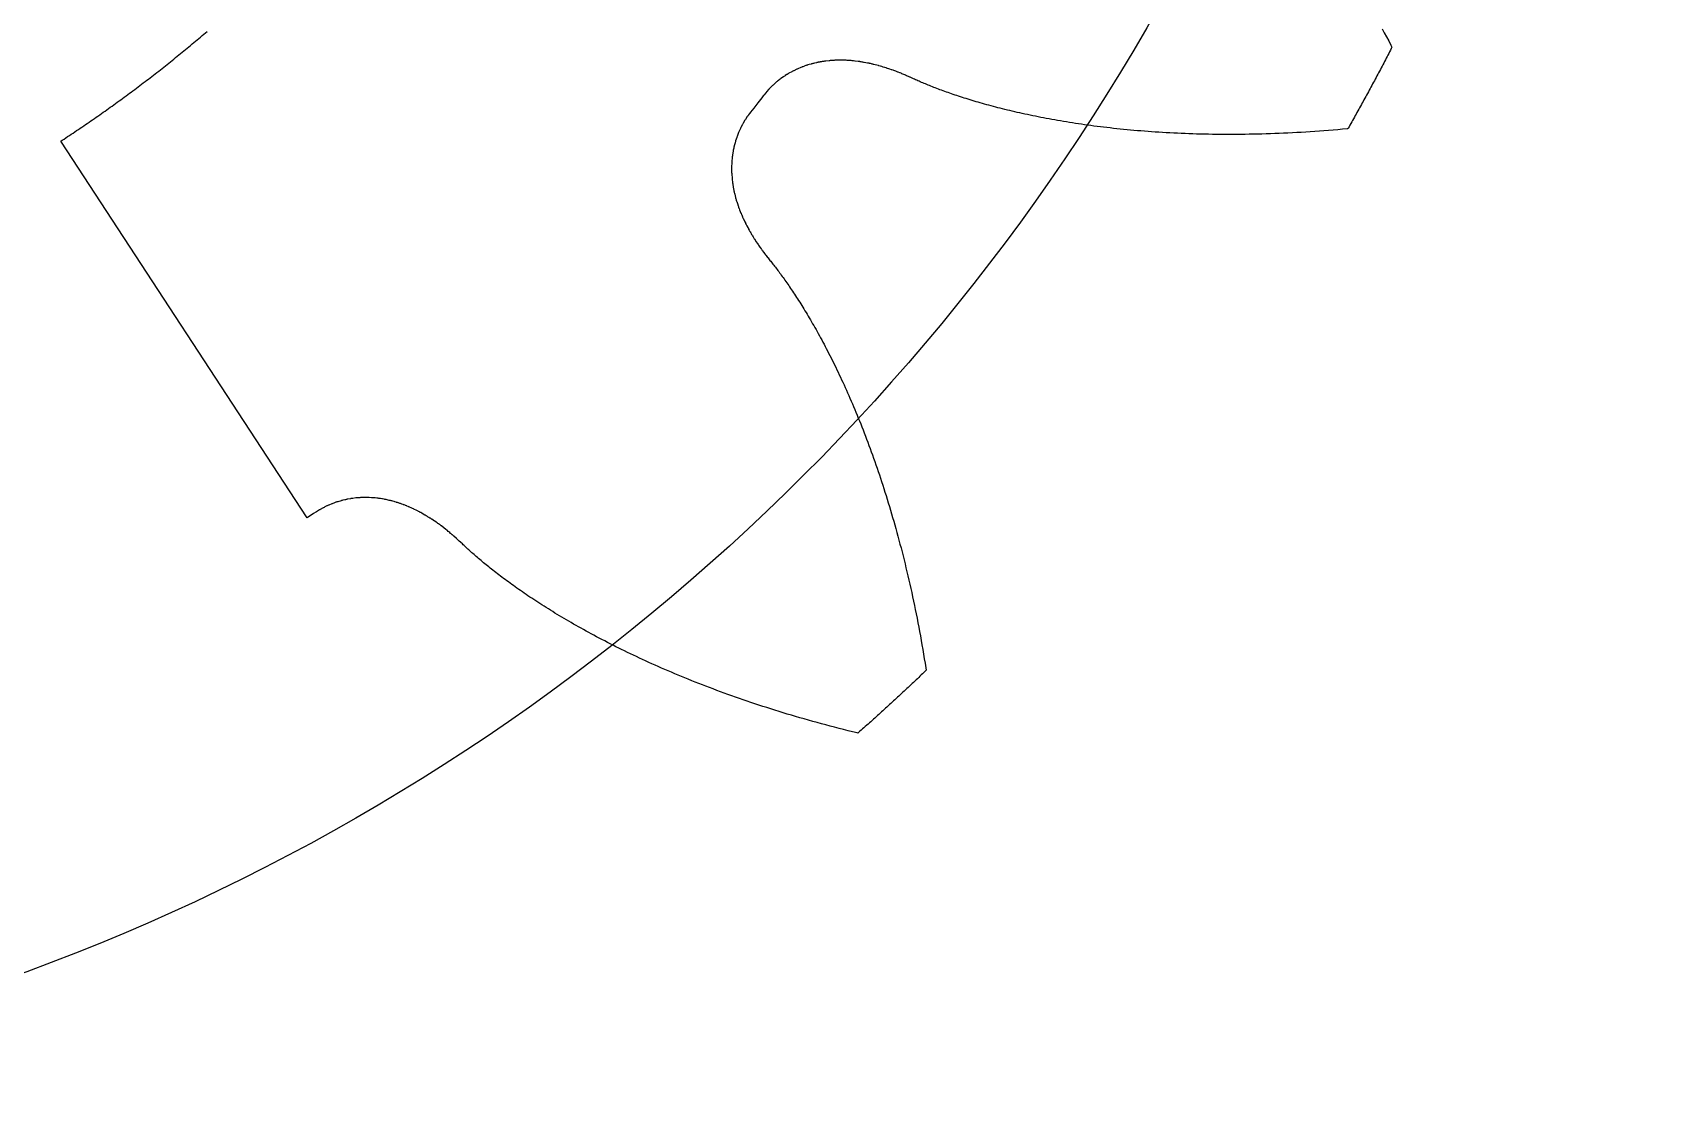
# Model space of a CAD drawing. Extents: x -28.5 to 28.5, y -14.2 to 14.2.
# Drawn here: x -9.31 to 1.53, y -14.25 to -7.12 of the extents above; entities that cross this region are included whole.
import ezdxf

# ---------------------------------------------------------------- set-up
doc = ezdxf.new("R2010")
doc.units = 0

msp = doc.modelspace()

# ---------------------------------------------------------------- linework, layer by layer
at = {"layer": 'GEAR_A'}
msp.add_lwpolyline([(-0.32008, -7.0992), (-0.30533, -7.12628), (-0.29059, -7.15355), (-0.27587, -7.181), (-0.26118, -7.20865), (-0.25376, -7.22273), (-0.25857, -7.23203), (-0.26412, -7.24276), (-0.26968, -7.25348), (-0.27524, -7.26421), (-0.28082, -7.27492), (-0.2864, -7.28563), (-0.292, -7.29634), (-0.2976, -7.30705), (-0.3032, -7.31774), (-0.30882, -7.32844), (-0.31445, -7.33913), (-0.32008, -7.34982), (-0.32572, -7.3605), (-0.33137, -7.37118), (-0.33703, -7.38185), (-0.34269, -7.39252), (-0.34837, -7.40318), (-0.35405, -7.41384), (-0.35974, -7.4245), (-0.36544, -7.43515), (-0.37115, -7.4458), (-0.37686, -7.45644), (-0.38258, -7.46708), (-0.38831, -7.47771), (-0.39405, -7.48834), (-0.3998, -7.49897), (-0.40556, -7.50959), (-0.41132, -7.5202), (-0.41709, -7.53082), (-0.42287, -7.54142), (-0.42866, -7.55203), (-0.43446, -7.56263), (-0.44026, -7.57322), (-0.44608, -7.58381), (-0.4519, -7.59439), (-0.45772, -7.60498), (-0.46356, -7.61555), (-0.46941, -7.62612), (-0.47526, -7.63669), (-0.48112, -7.64725), (-0.48699, -7.65781), (-0.49287, -7.66837), (-0.49875, -7.67892), (-0.50465, -7.68946), (-0.51055, -7.7), (-0.51646, -7.71054), (-0.52238, -7.72107), (-0.5283, -7.73159), (-0.53424, -7.74212), (-0.54018, -7.75263), (-0.54613, -7.76315), (-0.54816, -7.76673), (-0.55247, -7.76714), (-0.58371, -7.77001), (-0.6148, -7.77275), (-0.64574, -7.77537), (-0.67654, -7.77787), (-0.70718, -7.78025), (-0.73768, -7.78252), (-0.76803, -7.78466), (-0.79822, -7.78669), (-0.82827, -7.7886), (-0.85817, -7.7904), (-0.88792, -7.79208), (-0.91751, -7.79366), (-0.94695, -7.79512), (-0.97624, -7.79647), (-1.00538, -7.79771), (-1.03437, -7.79885), (-1.0632, -7.79988), (-1.09188, -7.8008), (-1.1204, -7.80162), (-1.14877, -7.80233), (-1.17698, -7.80294), (-1.20504, -7.80345), (-1.23294, -7.80386), (-1.26069, -7.80417), (-1.28828, -7.80439), (-1.31571, -7.8045), (-1.34299, -7.80452), (-1.37011, -7.80445), (-1.39707, -7.80428), (-1.42387, -7.80402), (-1.45051, -7.80367), (-1.477, -7.80322), (-1.50333, -7.80269), (-1.52949, -7.80207), (-1.5555, -7.80136), (-1.58135, -7.80057), (-1.60704, -7.79969), (-1.63256, -7.79873), (-1.65793, -7.79769), (-1.68313, -7.79656), (-1.70818, -7.79535), (-1.73306, -7.79407), (-1.75778, -7.7927), (-1.78234, -7.79126), (-1.80674, -7.78975), (-1.83097, -7.78815), (-1.85504, -7.78649), (-1.87895, -7.78475), (-1.90269, -7.78294), (-1.92628, -7.78106), (-1.94969, -7.77911), (-1.97295, -7.77709), (-1.99604, -7.77501), (-2.01897, -7.77286), (-2.04173, -7.77065), (-2.06433, -7.76837), (-2.08676, -7.76603), (-2.10903, -7.76362), (-2.13113, -7.76116), (-2.15307, -7.75864), (-2.17484, -7.75606), (-2.19645, -7.75342), (-2.21789, -7.75073), (-2.23917, -7.74798), (-2.26028, -7.74518), (-2.28123, -7.74233), (-2.30201, -7.73942), (-2.32262, -7.73647), (-2.34307, -7.73346), (-2.36335, -7.73041), (-2.38346, -7.72731), (-2.40341, -7.72417), (-2.42319, -7.72098), (-2.44281, -7.71775), (-2.46226, -7.71447), (-2.48154, -7.71115), (-2.50066, -7.7078), (-2.5196, -7.7044), (-2.53839, -7.70097), (-2.557, -7.6975), (-2.57545, -7.694), (-2.59373, -7.69046), (-2.61185, -7.68688), (-2.62979, -7.68328), (-2.64757, -7.67964), (-2.66519, -7.67598), (-2.68264, -7.67228), (-2.69992, -7.66856), (-2.71703, -7.66481), (-2.73398, -7.66103), (-2.75076, -7.65723), (-2.76737, -7.65341), (-2.78382, -7.64957), (-2.8001, -7.6457), (-2.81621, -7.64182), (-2.83216, -7.63791), (-2.84794, -7.63399), (-2.86355, -7.63005), (-2.879, -7.6261), (-2.89428, -7.62213), (-2.9094, -7.61815), (-2.92435, -7.61415), (-2.93913, -7.61015), (-2.95375, -7.60613), (-2.9682, -7.60211), (-2.98249, -7.59808), (-2.99661, -7.59404), (-3.01056, -7.59), (-3.02435, -7.58595), (-3.03798, -7.5819), (-3.05144, -7.57784), (-3.06473, -7.57379), (-3.07786, -7.56973), (-3.09083, -7.56568), (-3.10363, -7.56163), (-3.11627, -7.55758), (-3.12875, -7.55354), (-3.14106, -7.5495), (-3.1532, -7.54547), (-3.16519, -7.54145), (-3.17701, -7.53743), (-3.18867, -7.53343), (-3.20016, -7.52944), (-3.21149, -7.52545), (-3.22267, -7.52149), (-3.23367, -7.51753), (-3.24452, -7.51359), (-3.25521, -7.50967), (-3.26573, -7.50577), (-3.27609, -7.50188), (-3.28629, -7.49801), (-3.29634, -7.49417), (-3.30622, -7.49034), (-3.31594, -7.48654), (-3.3255, -7.48276), (-3.3349, -7.47901), (-3.34414, -7.47528), (-3.35323, -7.47158), (-3.36215, -7.46791), (-3.37092, -7.46427), (-3.37953, -7.46066), (-3.38798, -7.45708), (-3.39628, -7.45353), (-3.40442, -7.45002), (-3.4124, -7.44654), (-3.42022, -7.44309), (-3.42789, -7.43968), (-3.43541, -7.43631), (-3.44277, -7.43298), (-3.44997, -7.42969), (-3.46344, -7.42348), (-3.46569, -7.42251), (-3.47545, -7.41805), (-3.4809, -7.41572), (-3.48736, -7.41279), (-3.49603, -7.40912), (-3.49919, -7.40771), (-3.51965, -7.39913), (-3.52041, -7.39885), (-3.53141, -7.39429), (-3.53375, -7.39345), (-3.54306, -7.38962), (-3.54701, -7.38822), (-3.55462, -7.38512), (-3.56017, -7.38318), (-3.56608, -7.3808), (-3.57323, -7.37832), (-3.57744, -7.37664), (-3.5862, -7.37364), (-3.5887, -7.37265), (-3.59907, -7.36914), (-3.59985, -7.36883), (-3.6209, -7.36178), (-3.62264, -7.36129), (-3.63197, -7.3582), (-3.6355, -7.35722), (-3.64294, -7.35479), (-3.64827, -7.35333), (-3.6538, -7.35154), (-3.66093, -7.34962), (-3.66456, -7.34846), (-3.67349, -7.34609), (-3.67521, -7.34554), (-3.69668, -7.33991), (-3.69772, -7.3397), (-3.70724, -7.33723), (-3.71025, -7.33661), (-3.71769, -7.33472), (-3.72268, -7.33371), (-3.72802, -7.33236), (-3.735, -7.33097), (-3.73825, -7.33017), (-3.74721, -7.32842), (-3.74836, -7.32814), (-3.77016, -7.32395), (-3.77203, -7.32369), (-3.78017, -7.32216), (-3.7842, -7.3216), (-3.79007, -7.32052), (-3.79625, -7.31969), (-3.79985, -7.31904), (-3.80819, -7.31795), (-3.80951, -7.31771), (-3.83152, -7.31492), (-3.83345, -7.31477), (-3.84108, -7.31382), (-3.84532, -7.31351), (-3.85051, -7.31289), (-3.85707, -7.31243), (-3.85982, -7.31211), (-3.86871, -7.31152), (-3.86902, -7.31148), (-3.87308, -7.31122), (-3.88197, -7.31063), (-3.88265, -7.31062), (-3.89117, -7.31008), (-3.89431, -7.31004), (-3.90024, -7.30969), (-3.90585, -7.30963), (-3.90919, -7.30944), (-3.91727, -7.30939), (-3.91801, -7.30935), (-3.92776, -7.30931), (-3.93138, -7.30929), (-3.93166, -7.3093), (-3.94021, -7.30927), (-3.94309, -7.30941), (-3.94891, -7.30941), (-3.95439, -7.30968), (-3.95748, -7.30969), (-3.96556, -7.31012), (-3.96592, -7.31012), (-3.97062, -7.31039), (-3.97964, -7.31087), (-3.98033, -7.31094), (-3.98808, -7.31138), (-3.99149, -7.31174), (-3.99639, -7.31203), (-4.00252, -7.31271), (-4.00457, -7.31284), (-4.02663, -7.31533), (-4.02848, -7.31564), (-4.03467, -7.31636), (-4.03934, -7.31714), (-4.04258, -7.31753), (-4.05007, -7.31881), (-4.05035, -7.31885), (-4.05397, -7.31948), (-4.06445, -7.32127), (-4.06524, -7.32144), (-4.07222, -7.32266), (-4.07592, -7.32349), (-4.07984, -7.32419), (-4.08645, -7.32571), (-4.08734, -7.32587), (-4.09886, -7.32855), (-4.10148, -7.32915), (-4.10167, -7.32921), (-4.10895, -7.3309), (-4.11213, -7.33181), (-4.11629, -7.3328), (-4.12244, -7.33458), (-4.12349, -7.33483), (-4.13721, -7.33885), (-4.13761, -7.33897), (-4.13764, -7.33898), (-4.14479, -7.34107), (-4.14784, -7.34214), (-4.15183, -7.34332), (-4.1579, -7.34545), (-4.15874, -7.3457), (-4.16953, -7.34954), (-4.17277, -7.35068), (-4.17301, -7.35078), (-4.17965, -7.35314), (-4.18294, -7.35449), (-4.18639, -7.35573), (-4.19271, -7.35837), (-4.19298, -7.35846), (-4.19644, -7.35992), (-4.20688, -7.36426), (-4.20765, -7.36463), (-4.21344, -7.36706), (-4.21727, -7.3689), (-4.21987, -7.37), (-4.23984, -7.37967), (-4.24142, -7.38053), (-4.24609, -7.38281), (-4.2507, -7.38535), (-4.25219, -7.38608), (-4.2716, -7.39686), (-4.27417, -7.39846), (-4.27752, -7.40033), (-4.28308, -7.40382), (-4.28329, -7.40393), (-4.28592, -7.4056), (-4.29632, -7.41211), (-4.29709, -7.41265), (-4.30205, -7.41579), (-4.30576, -7.41839), (-4.30764, -7.41959), (-4.32575, -7.43241), (-4.3278, -7.43402), (-4.33114, -7.4364), (-4.33605, -7.44028), (-4.33639, -7.44052), (-4.34059, -7.44387), (-4.34855, -7.45017), (-4.34914, -7.45067), (-4.35375, -7.45435), (-4.35711, -7.4573), (-4.35879, -7.45865), (-4.3754, -7.47337), (-4.37737, -7.4753), (-4.38024, -7.47786), (-4.38487, -7.48242), (-4.38493, -7.48248), (-4.38575, -7.48329), (-4.39605, -7.49344), (-4.3968, -7.49425), (-4.40069, -7.49811), (-4.40397, -7.5017), (-4.40517, -7.50291), (-4.42008, -7.51935), (-4.42215, -7.52188), (-4.42435, -7.52432), (-4.43837, -7.54152), (-4.44062, -7.54443), (-4.44242, -7.54666), (-4.45304, -7.56046), (-4.47949, -7.59461), (-4.50606, -7.62867), (-4.52814, -7.65677), (-4.53166, -7.66149), (-4.53206, -7.66201), (-4.53442, -7.6652), (-4.54141, -7.67456), (-4.54191, -7.6753), (-4.54528, -7.67984), (-4.54787, -7.68373), (-4.54899, -7.68524), (-4.56124, -7.70375), (-4.56282, -7.70641), (-4.56473, -7.70931), (-4.57599, -7.72844), (-4.57668, -7.72974), (-4.57926, -7.73416), (-4.58167, -7.7388), (-4.58236, -7.74), (-4.59253, -7.75973), (-4.594, -7.76295), (-4.59541, -7.76571), (-4.60452, -7.78595), (-4.60517, -7.7876), (-4.60717, -7.79209), (-4.60915, -7.79718), (-4.60966, -7.79834), (-4.61762, -7.81905), (-4.61873, -7.82244), (-4.61987, -7.82544), (-4.62672, -7.84655), (-4.62713, -7.84806), (-4.62874, -7.85307), (-4.63007, -7.85805), (-4.6306, -7.8597), (-4.63625, -7.88116), (-4.63686, -7.88407), (-4.63787, -7.88792), (-4.63919, -7.89428), (-4.63932, -7.89479), (-4.64069, -7.90149), (-4.64238, -7.90965), (-4.64248, -7.91028), (-4.64376, -7.91653), (-4.64438, -7.92058), (-4.64497, -7.92352), (-4.64825, -7.94547), (-4.6484, -7.94699), (-4.64922, -7.95257), (-4.64969, -7.95746), (-4.65002, -7.95978), (-4.65206, -7.98188), (-4.65215, -7.98396), (-4.65261, -7.98919), (-4.65283, -7.99456), (-4.653, -7.99661), (-4.6538, -8.01879), (-4.65377, -8.02105), (-4.65394, -8.02631), (-4.65385, -8.03176), (-4.65391, -8.03392), (-4.65346, -8.05611), (-4.65331, -8.05814), (-4.65318, -8.06382), (-4.6528, -8.06893), (-4.65273, -8.07163), (-4.65103, -8.09376), (-4.65086, -8.09512), (-4.65033, -8.10165), (-4.64977, -8.10597), (-4.64946, -8.10964), (-4.64849, -8.1169), (-4.64842, -8.11772), (-4.64695, -8.12839), (-4.64652, -8.13164), (-4.64647, -8.13188), (-4.6454, -8.13971), (-4.64482, -8.14276), (-4.6441, -8.14787), (-4.64298, -8.15373), (-4.64264, -8.15612), (-4.63838, -8.1779), (-4.63806, -8.17923), (-4.63667, -8.18623), (-4.63567, -8.1902), (-4.63477, -8.19464), (-4.63309, -8.20125), (-4.6327, -8.20314), (-4.62715, -8.22463), (-4.62665, -8.22625), (-4.62483, -8.23319), (-4.62354, -8.23729), (-4.62233, -8.24183), (-4.62024, -8.2484), (-4.61965, -8.25056), (-4.61283, -8.27168), (-4.6124, -8.27282), (-4.6099, -8.28047), (-4.60859, -8.2839), (-4.60679, -8.28933), (-4.60458, -8.29505), (-4.6035, -8.29828), (-4.60038, -8.30628), (-4.60004, -8.3073), (-4.59189, -8.32795), (-4.59099, -8.32994), (-4.58817, -8.33702), (-4.5863, -8.34111), (-4.58427, -8.34616), (-4.58141, -8.35235), (-4.58018, -8.35538), (-4.57633, -8.36366), (-4.57591, -8.36467), (-4.56648, -8.38476), (-4.56555, -8.38651), (-4.56196, -8.39409), (-4.56001, -8.39774), (-4.55726, -8.40349), (-4.55426, -8.40904), (-4.55237, -8.41296), (-4.54832, -8.42039), (-4.5473, -8.42249), (-4.54218, -8.43181), (-4.54204, -8.4321), (-4.54001, -8.43576), (-4.53661, -8.44195), (-4.53633, -8.4424), (-4.53129, -8.45151), (-4.52995, -8.45367), (-4.52578, -8.46114), (-4.52337, -8.465), (-4.52008, -8.47084), (-4.51659, -8.47639), (-4.5142, -8.48059), (-4.50961, -8.48782), (-4.50813, -8.49041), (-4.50243, -8.49932), (-4.50187, -8.50029), (-4.48985, -8.51895), (-4.48896, -8.52018), (-4.48334, -8.52884), (-4.48137, -8.53157), (-4.47664, -8.5388), (-4.47357, -8.54301), (-4.46975, -8.54881), (-4.46558, -8.5545), (-4.46267, -8.55888), (-4.45739, -8.56604), (-4.4554, -8.569), (-4.44899, -8.57762), (-4.44795, -8.57917), (-4.4404, -8.58925), (-4.4403, -8.5894), (-4.43889, -8.59127), (-4.43464, -8.59693), (-4.43392, -8.59785), (-4.42694, -8.60711), (-4.42395, -8.61088), (-4.41903, -8.61734), (-4.41377, -8.62393), (-4.41094, -8.62762), (-4.40337, -8.63703), (-4.40266, -8.63795), (-4.39821, -8.64343), (-4.39328, -8.64956), (-4.38827, -8.65582), (-4.38319, -8.66222), (-4.37803, -8.66877), (-4.3728, -8.67546), (-4.36749, -8.68229), (-4.36211, -8.68926), (-4.35666, -8.69638), (-4.35114, -8.70364), (-4.34555, -8.71105), (-4.3399, -8.7186), (-4.33417, -8.72629), (-4.32838, -8.73414), (-4.32252, -8.74213), (-4.3166, -8.75027), (-4.31061, -8.75856), (-4.30456, -8.76699), (-4.29845, -8.77558), (-4.29228, -8.78431), (-4.28605, -8.7932), (-4.27976, -8.80223), (-4.27341, -8.81142), (-4.26701, -8.82076), (-4.26055, -8.83025), (-4.25403, -8.83989), (-4.24746, -8.84969), (-4.24084, -8.85964), (-4.23417, -8.86975), (-4.22744, -8.88001), (-4.22067, -8.89043), (-4.21384, -8.901), (-4.20697, -8.91173), (-4.20005, -8.92261), (-4.19309, -8.93365), (-4.18608, -8.94485), (-4.17902, -8.95621), (-4.17193, -8.96773), (-4.16479, -8.9794), (-4.15761, -8.99124), (-4.15039, -9.00323), (-4.14313, -9.01539), (-4.13583, -9.0277), (-4.1285, -9.04018), (-4.12113, -9.05282), (-4.11373, -9.06562), (-4.1063, -9.07858), (-4.09883, -9.0917), (-4.09133, -9.10499), (-4.0838, -9.11844), (-4.07624, -9.13206), (-4.06865, -9.14584), (-4.06103, -9.15978), (-4.05339, -9.17389), (-4.04572, -9.18816), (-4.03803, -9.2026), (-4.03032, -9.21721), (-4.02258, -9.23198), (-4.01482, -9.24692), (-4.00705, -9.26202), (-3.99925, -9.27729), (-3.99144, -9.29273), (-3.98361, -9.30834), (-3.97576, -9.32412), (-3.9679, -9.34006), (-3.96003, -9.35617), (-3.95214, -9.37246), (-3.94425, -9.38891), (-3.93634, -9.40553), (-3.92842, -9.42232), (-3.9205, -9.43928), (-3.91257, -9.45641), (-3.90463, -9.47371), (-3.89669, -9.49118), (-3.88875, -9.50883), (-3.8808, -9.52664), (-3.87285, -9.54463), (-3.8649, -9.56279), (-3.85695, -9.58112), (-3.84901, -9.59962), (-3.84106, -9.6183), (-3.83312, -9.63714), (-3.82519, -9.65616), (-3.81726, -9.67536), (-3.80934, -9.69472), (-3.80143, -9.71426), (-3.79353, -9.73398), (-3.78564, -9.75386), (-3.77776, -9.77393), (-3.76989, -9.79416), (-3.76204, -9.81457), (-3.75421, -9.83515), (-3.74639, -9.85591), (-3.73858, -9.87685), (-3.7308, -9.89795), (-3.72304, -9.91924), (-3.71529, -9.94069), (-3.70757, -9.96233), (-3.69987, -9.98413), (-3.6922, -10.00612), (-3.68455, -10.02828), (-3.67693, -10.05061), (-3.66934, -10.07312), (-3.66177, -10.09581), (-3.65424, -10.11867), (-3.64673, -10.1417), (-3.63926, -10.16492), (-3.63182, -10.1883), (-3.62442, -10.21187), (-3.61705, -10.23561), (-3.60972, -10.25953), (-3.60243, -10.28362), (-3.59517, -10.30789), (-3.58796, -10.33233), (-3.58079, -10.35695), (-3.57366, -10.38175), (-3.56657, -10.40672), (-3.55953, -10.43187), (-3.55253, -10.4572), (-3.54558, -10.4827), (-3.53868, -10.50838), (-3.53183, -10.53423), (-3.52503, -10.56026), (-3.51828, -10.58647), (-3.51159, -10.61285), (-3.50494, -10.6394), (-3.49836, -10.66614), (-3.49183, -10.69305), (-3.48535, -10.72013), (-3.47894, -10.74739), (-3.47258, -10.77483), (-3.46629, -10.80244), (-3.46006, -10.83023), (-3.45389, -10.85819), (-3.44778, -10.88632), (-3.44174, -10.91464), (-3.43577, -10.94312), (-3.42986, -10.97179), (-3.42403, -11.00062), (-3.41826, -11.02963), (-3.41256, -11.05882), (-3.40694, -11.08818), (-3.40139, -11.11771), (-3.39592, -11.14742), (-3.39052, -11.1773), (-3.3852, -11.20736), (-3.37995, -11.23758), (-3.37479, -11.26799), (-3.3697, -11.29856), (-3.3647, -11.32931), (-3.35978, -11.36023), (-3.35733, -11.37595), (-3.36352, -11.38187), (-3.37225, -11.39022), (-3.38099, -11.39856), (-3.38974, -11.40689), (-3.39849, -11.41522), (-3.40725, -11.42354), (-3.41601, -11.43185), (-3.42478, -11.44016), (-3.43356, -11.44846), (-3.44235, -11.45675), (-3.45114, -11.46503), (-3.45993, -11.47331), (-3.46874, -11.48159), (-3.47754, -11.48985), (-3.48636, -11.49811), (-3.49518, -11.50636), (-3.50401, -11.51461), (-3.51285, -11.52285), (-3.52169, -11.53108), (-3.53053, -11.5393), (-3.53939, -11.54752), (-3.54825, -11.55573), (-3.55711, -11.56394), (-3.56599, -11.57214), (-3.57487, -11.58033), (-3.58375, -11.58851), (-3.59264, -11.59669), (-3.60154, -11.60486), (-3.61044, -11.61302), (-3.61935, -11.62118), (-3.62827, -11.62933), (-3.63719, -11.63748), (-3.64612, -11.64561), (-3.65506, -11.65374), (-3.664, -11.66186), (-3.67295, -11.66998), (-3.6819, -11.67809), (-3.69086, -11.68619), (-3.69983, -11.69429), (-3.7088, -11.70238), (-3.71778, -11.71046), (-3.72676, -11.71853), (-3.73575, -11.7266), (-3.74475, -11.73466), (-3.75375, -11.74271), (-3.76276, -11.75076), (-3.77178, -11.7588), (-3.7808, -11.76683), (-3.78983, -11.77486), (-3.79886, -11.78288), (-3.8079, -11.79089), (-3.81242, -11.79489), (-3.81663, -11.79388), (-3.84711, -11.78645), (-3.8774, -11.77895), (-3.90752, -11.77138), (-3.93745, -11.76374), (-3.96721, -11.75604), (-3.99679, -11.74828), (-4.02619, -11.74046), (-4.05541, -11.73257), (-4.08445, -11.72462), (-4.11331, -11.71661), (-4.142, -11.70855), (-4.1705, -11.70043), (-4.19882, -11.69225), (-4.22696, -11.68402), (-4.25492, -11.67573), (-4.28271, -11.66739), (-4.31031, -11.65901), (-4.33773, -11.65057), (-4.36498, -11.64208), (-4.39204, -11.63354), (-4.41892, -11.62496), (-4.44563, -11.61633), (-4.47215, -11.60766), (-4.4985, -11.59895), (-4.52466, -11.59019), (-4.55064, -11.58139), (-4.57645, -11.57255), (-4.60207, -11.56368), (-4.62752, -11.55476), (-4.65278, -11.54581), (-4.67787, -11.53683), (-4.70278, -11.52781), (-4.72751, -11.51876), (-4.75205, -11.50968), (-4.77642, -11.50056), (-4.80061, -11.49142), (-4.82462, -11.48225), (-4.84845, -11.47305), (-4.87211, -11.46382), (-4.89558, -11.45458), (-4.91887, -11.4453), (-4.94199, -11.43601), (-4.96493, -11.42669), (-4.98769, -11.41735), (-5.01027, -11.408), (-5.03268, -11.39862), (-5.0549, -11.38923), (-5.07695, -11.37983), (-5.09882, -11.3704), (-5.12052, -11.36097), (-5.14203, -11.35152), (-5.16337, -11.34206), (-5.18453, -11.33259), (-5.20552, -11.32312), (-5.22633, -11.31363), (-5.24696, -11.30414), (-5.26742, -11.29464), (-5.2877, -11.28514), (-5.30781, -11.27563), (-5.32774, -11.26612), (-5.3475, -11.25661), (-5.36708, -11.2471), (-5.38648, -11.23759), (-5.40572, -11.22808), (-5.42477, -11.21858), (-5.44366, -11.20908), (-5.46237, -11.19959), (-5.48091, -11.1901), (-5.49927, -11.18062), (-5.51746, -11.17114), (-5.53548, -11.16168), (-5.55333, -11.15223), (-5.571, -11.14279), (-5.5885, -11.13337), (-5.60583, -11.12395), (-5.623, -11.11456), (-5.63999, -11.10517), (-5.65681, -11.09581), (-5.67345, -11.08647), (-5.68993, -11.07714), (-5.70625, -11.06783), (-5.72239, -11.05855), (-5.73836, -11.04929), (-5.75417, -11.04005), (-5.7698, -11.03084), (-5.78527, -11.02165), (-5.80057, -11.01249), (-5.81571, -11.00336), (-5.83068, -10.99426), (-5.84548, -10.98518), (-5.86012, -10.97614), (-5.87459, -10.96713), (-5.8889, -10.95816), (-5.90304, -10.94921), (-5.91702, -10.94031), (-5.93083, -10.93144), (-5.94448, -10.9226), (-5.95797, -10.91381), (-5.9713, -10.90505), (-5.98447, -10.89633), (-5.99747, -10.88766), (-6.01031, -10.87903), (-6.02299, -10.87044), (-6.03552, -10.8619), (-6.04788, -10.8534), (-6.06008, -10.84495), (-6.07213, -10.83654), (-6.08401, -10.82819), (-6.09574, -10.81988), (-6.10731, -10.81163), (-6.11873, -10.80342), (-6.12999, -10.79527), (-6.14109, -10.78717), (-6.15204, -10.77913), (-6.16283, -10.77114), (-6.17347, -10.76321), (-6.18396, -10.75533), (-6.19429, -10.74752), (-6.20447, -10.73976), (-6.2145, -10.73206), (-6.22438, -10.72443), (-6.2341, -10.71686), (-6.24368, -10.70935), (-6.2531, -10.7019), (-6.26238, -10.69452), (-6.27151, -10.68721), (-6.28049, -10.67996), (-6.28932, -10.67278), (-6.29801, -10.66567), (-6.30654, -10.65863), (-6.31494, -10.65166), (-6.32319, -10.64476), (-6.33129, -10.63794), (-6.33925, -10.63118), (-6.34707, -10.62451), (-6.35474, -10.6179), (-6.36227, -10.61138), (-6.36967, -10.60493), (-6.37692, -10.59856), (-6.38403, -10.59227), (-6.391, -10.58606), (-6.39783, -10.57993), (-6.40452, -10.57388), (-6.41108, -10.56791), (-6.4175, -10.56203), (-6.42378, -10.55623), (-6.42993, -10.55051), (-6.43594, -10.54489), (-6.44182, -10.53935), (-6.44756, -10.53389), (-6.45828, -10.52364), (-6.46009, -10.522), (-6.46788, -10.51461), (-6.47228, -10.51064), (-6.47744, -10.50577), (-6.48444, -10.49949), (-6.48697, -10.49712), (-6.50355, -10.48236), (-6.50417, -10.48186), (-6.51309, -10.47397), (-6.51504, -10.47241), (-6.5226, -10.46577), (-6.52588, -10.46316), (-6.53207, -10.45776), (-6.53669, -10.45412), (-6.54151, -10.44995), (-6.54747, -10.44528), (-6.5509, -10.44233), (-6.55821, -10.43664), (-6.56025, -10.4349), (-6.56892, -10.42821), (-6.56956, -10.42766), (-6.58718, -10.41416), (-6.58867, -10.41313), (-6.59649, -10.40718), (-6.59951, -10.40511), (-6.60576, -10.40039), (-6.61032, -10.39728), (-6.61498, -10.39379), (-6.62109, -10.38966), (-6.62415, -10.38739), (-6.63182, -10.38224), (-6.63327, -10.38117), (-6.65175, -10.36888), (-6.65266, -10.36833), (-6.66087, -10.36291), (-6.66352, -10.36134), (-6.66993, -10.35714), (-6.67433, -10.35456), (-6.67895, -10.35156), (-6.6851, -10.34798), (-6.68791, -10.34616), (-6.69581, -10.34159), (-6.69681, -10.34096), (-6.71607, -10.32992), (-6.71776, -10.32906), (-6.72495, -10.32497), (-6.72858, -10.32314), (-6.73378, -10.32021), (-6.73936, -10.31741), (-6.74255, -10.31563), (-6.75009, -10.31189), (-6.75126, -10.31124), (-6.77118, -10.30145), (-6.77295, -10.30068), (-6.77986, -10.29731), (-6.78377, -10.29564), (-6.78848, -10.29337), (-6.79453, -10.2908), (-6.79703, -10.2896), (-6.80524, -10.28616), (-6.80552, -10.28603), (-6.80928, -10.28446), (-6.8175, -10.28102), (-6.81813, -10.28078), (-6.82602, -10.27751), (-6.82898, -10.27645), (-6.83447, -10.27419), (-6.83976, -10.27231), (-6.84285, -10.27105), (-6.85048, -10.26837), (-6.85117, -10.2681), (-6.86038, -10.2649), (-6.8638, -10.2637), (-6.86406, -10.26362), (-6.87214, -10.26082), (-6.87491, -10.26001), (-6.88041, -10.25812), (-6.88568, -10.2566), (-6.88861, -10.25561), (-6.8964, -10.25339), (-6.89674, -10.25327), (-6.90126, -10.252), (-6.90995, -10.24952), (-6.91062, -10.24937), (-6.9181, -10.24727), (-6.92144, -10.2465), (-6.92617, -10.24519), (-6.93219, -10.24383), (-6.93417, -10.24329), (-6.95584, -10.23849), (-6.95769, -10.23818), (-6.96378, -10.23685), (-6.96846, -10.23607), (-6.97164, -10.23539), (-6.97915, -10.23417), (-6.97942, -10.23411), (-6.98305, -10.23353), (-6.99355, -10.23182), (-6.99435, -10.23173), (-7.00134, -10.23062), (-7.00511, -10.23021), (-7.00905, -10.22959), (-7.01579, -10.22888), (-7.01668, -10.22874), (-7.02845, -10.22754), (-7.03112, -10.22726), (-7.03133, -10.22725), (-7.03876, -10.22649), (-7.04206, -10.22632), (-7.04632, -10.2259), (-7.05271, -10.22558), (-7.05379, -10.22548), (-7.06807, -10.22483), (-7.06849, -10.22481), (-7.06852, -10.22481), (-7.07596, -10.22447), (-7.07919, -10.22448), (-7.08335, -10.22431), (-7.08978, -10.22436), (-7.09066, -10.22432), (-7.10211, -10.22445), (-7.10555, -10.22447), (-7.10581, -10.22449), (-7.11285, -10.22456), (-7.1164, -10.22478), (-7.12006, -10.22483), (-7.1269, -10.22526), (-7.12719, -10.22527), (-7.13093, -10.22552), (-7.14221, -10.22624), (-7.14307, -10.22634), (-7.14933, -10.22676), (-7.15355, -10.22725), (-7.15636, -10.22745), (-7.1784, -10.23011), (-7.18017, -10.23041), (-7.18532, -10.23105), (-7.19051, -10.23195), (-7.19216, -10.23217), (-7.21401, -10.23606), (-7.21697, -10.23674), (-7.22074, -10.23742), (-7.22713, -10.23891), (-7.22737, -10.23896), (-7.23039, -10.23967), (-7.24235, -10.24246), (-7.24325, -10.24272), (-7.24896, -10.24407), (-7.25332, -10.24533), (-7.25548, -10.24585), (-7.27677, -10.2521), (-7.27924, -10.25296), (-7.28317, -10.25413), (-7.28907, -10.2562), (-7.28947, -10.25632), (-7.29453, -10.25812), (-7.30411, -10.26149), (-7.30482, -10.26178), (-7.31038, -10.26376), (-7.31451, -10.26546), (-7.31655, -10.26619), (-7.33704, -10.27472), (-7.33953, -10.27591), (-7.34307, -10.2774), (-7.34893, -10.28021), (-7.34901, -10.28024), (-7.35005, -10.28074), (-7.36308, -10.287), (-7.36405, -10.28752), (-7.36898, -10.28991), (-7.37325, -10.29224), (-7.37478, -10.29299), (-7.39422, -10.3037), (-7.397, -10.30542), (-7.39987, -10.30701), (-7.41872, -10.31873), (-7.42179, -10.32075), (-7.42422, -10.32228), (-7.43874, -10.33188), (-7.47485, -10.3556), (-7.48151, -10.35994), (-9.12236, -7.84843), (-9.11349, -7.84263), (-9.10147, -7.83475), (-9.08946, -7.82684), (-9.07746, -7.81891), (-9.06547, -7.81097), (-9.05349, -7.80301), (-9.04153, -7.79503), (-9.02958, -7.78703), (-9.01764, -7.77901), (-9.00571, -7.77098), (-8.9938, -7.76292), (-8.9819, -7.75485), (-8.97001, -7.74676), (-8.95813, -7.73865), (-8.94626, -7.73052), (-8.93441, -7.72238), (-8.92257, -7.71422), (-8.91075, -7.70604), (-8.89893, -7.69784), (-8.88713, -7.68962), (-8.87534, -7.68138), (-8.86356, -7.67313), (-8.8518, -7.66486), (-8.84005, -7.65657), (-8.82831, -7.64826), (-8.81658, -7.63993), (-8.80487, -7.63159), (-8.79317, -7.62323), (-8.78148, -7.61485), (-8.76981, -7.60645), (-8.75815, -7.59804), (-8.7465, -7.5896), (-8.73486, -7.58115), (-8.72324, -7.57268), (-8.71163, -7.5642), (-8.70003, -7.55569), (-8.68845, -7.54717), (-8.67688, -7.53863), (-8.66532, -7.53007), (-8.65377, -7.52149), (-8.64224, -7.5129), (-8.63073, -7.50429), (-8.61922, -7.49566), (-8.60773, -7.48702), (-8.59625, -7.47835), (-8.58479, -7.46967), (-8.57333, -7.46097), (-8.5619, -7.45225), (-8.55047, -7.44352), (-8.53906, -7.43477), (-8.52766, -7.426), (-8.51628, -7.41721), (-8.50491, -7.40841), (-8.49355, -7.39959), (-8.4822, -7.39075), (-8.47087, -7.38189), (-8.45956, -7.37302), (-8.44825, -7.36413), (-8.43696, -7.35522), (-8.42569, -7.34629), (-8.41443, -7.33735), (-8.40318, -7.32839), (-8.39194, -7.31941), (-8.38072, -7.31042), (-8.36951, -7.3014), (-8.35832, -7.29238), (-8.34714, -7.28333), (-8.33598, -7.27427), (-8.32482, -7.26519), (-8.31369, -7.25609), (-8.30256, -7.24697), (-8.29145, -7.23784), (-8.28036, -7.22869), (-8.26928, -7.21953), (-8.25821, -7.21034), (-8.24715, -7.20114), (-8.23612, -7.19193), (-8.22509, -7.18269), (-8.21408, -7.17344), (-8.20308, -7.16418), (-8.1921, -7.15489), (-8.18113, -7.14559), (-8.17018, -7.13627), (-8.15924, -7.12694), (-8.14831, -7.11759)], dxfattribs=at)
at = {"layer": 'PITCH_WORKING'}
for centre in [(-14.25, 0), (14.25, 0)]:
    msp.add_circle(centre, 14.25, dxfattribs=at)

doc.saveas('drawing.dxf')
